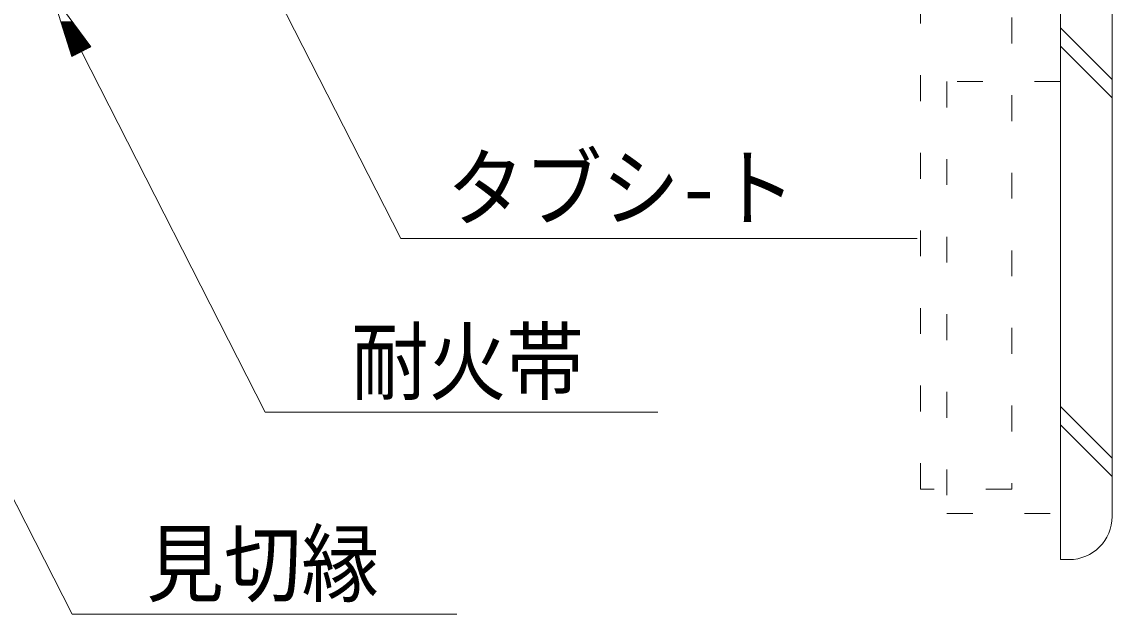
# Model space of a CAD drawing. Units: millimetres, scale not verified. Extents: x -1209 to 1209, y -852 to 852.
# Drawn here: x 782.5 to 909, y -471.5 to -402.8 of the extents above; entities that cross this region are included whole.
import ezdxf
from ezdxf.enums import TextEntityAlignment as Align

# ---------------------------------------------------------------- set-up
doc = ezdxf.new("R2010")
doc.units = ezdxf.units.MM
doc.header["$LTSCALE"] = 3
doc.linetypes.add('USER1', pattern=[3, 1, -2])
for name, color, linetype, lineweight in [('0-3_0-2SUNPO', 7, 'Continuous', 18), ('0-4_0-3STEEL', 6, 'Continuous', 18), ('0-9_0-B', 87, 'Continuous', 18)]:
    doc.layers.add(name, color=color, linetype=linetype, lineweight=lineweight)
doc.styles.add('ＭＳ ゴシック', font='')
doc.styles.get('ＭＳ ゴシック').set_extended_font_data('MS Gothic')

msp = doc.modelspace()

# ---------------------------------------------------------------- linework, layer by layer
at = {"layer": '0-3_0-2SUNPO'}
for p, q in [((803.979, -383.859), (826.437, -427.886)), ((744.798, -386.164), (788.312, -471.471)), ((787.007, -402.776), (788.376, -402.776)), ((787.023, -402.826), (788.413, -402.826)), ((787.039, -402.876), (788.45, -402.876)), ((787.055, -402.926), (788.487, -402.926)), ((787.07, -402.976), (788.524, -402.976)), ((787.086, -403.026), (788.561, -403.026)), ((787.102, -403.076), (788.597, -403.076)), ((787.118, -403.126), (788.635, -403.126)), ((787.134, -403.176), (788.672, -403.176)), ((787.15, -403.226), (788.708, -403.226)), ((787.166, -403.276), (788.746, -403.276)), ((787.181, -403.326), (788.782, -403.326)), ((787.197, -403.376), (788.819, -403.376)), ((787.213, -403.426), (788.856, -403.426)), ((787.229, -403.476), (788.893, -403.476)), ((787.245, -403.526), (788.93, -403.526)), ((787.26, -403.576), (788.967, -403.576)), ((787.276, -403.626), (789.004, -403.626)), ((787.292, -403.676), (789.041, -403.676)), ((787.308, -403.726), (789.078, -403.726)), ((787.324, -403.776), (789.115, -403.776)), ((787.34, -403.826), (789.152, -403.826)), ((787.355, -403.876), (789.189, -403.876)), ((787.371, -403.926), (789.226, -403.926)), ((787.387, -403.976), (789.263, -403.976)), ((787.403, -404.026), (789.3, -404.026)), ((787.419, -404.076), (789.337, -404.076)), ((787.434, -404.126), (789.374, -404.126)), ((787.45, -404.176), (789.411, -404.176)), ((787.466, -404.226), (789.448, -404.226)), ((787.482, -404.276), (789.485, -404.276)), ((787.498, -404.326), (789.522, -404.326)), ((787.514, -404.376), (789.559, -404.376)), ((787.529, -404.426), (789.596, -404.426)), ((787.545, -404.476), (789.633, -404.476)), ((787.561, -404.526), (789.67, -404.526)), ((787.577, -404.576), (789.707, -404.576)), ((787.593, -404.626), (789.744, -404.626)), ((787.609, -404.676), (789.781, -404.676)), ((787.624, -404.726), (789.818, -404.726)), ((787.64, -404.776), (789.855, -404.776)), ((787.656, -404.826), (789.892, -404.826)), ((787.672, -404.876), (789.929, -404.876)), ((787.688, -404.926), (789.966, -404.926)), ((787.704, -404.976), (790.003, -404.976)), ((787.719, -405.026), (790.04, -405.026)), ((787.735, -405.076), (790.077, -405.076)), ((787.751, -405.126), (790.114, -405.126)), ((787.767, -405.176), (790.151, -405.176)), ((787.783, -405.226), (790.188, -405.226)), ((787.799, -405.276), (790.225, -405.276)), ((787.814, -405.326), (790.262, -405.326)), ((787.83, -405.376), (790.299, -405.376)), ((787.846, -405.426), (790.336, -405.426)), ((787.862, -405.476), (790.373, -405.476)), ((787.878, -405.526), (790.41, -405.526)), ((787.894, -405.576), (790.447, -405.576)), ((787.909, -405.626), (790.484, -405.626)), ((787.925, -405.676), (790.463, -405.676)), ((787.941, -405.726), (790.365, -405.726)), ((787.957, -405.776), (790.267, -405.776)), ((787.973, -405.826), (790.169, -405.826)), ((787.988, -405.876), (790.071, -405.876)), ((788.004, -405.926), (789.973, -405.926)), ((788.02, -405.976), (789.875, -405.976)), ((788.036, -406.026), (789.777, -406.026)), ((788.052, -406.076), (789.679, -406.076)), ((788.068, -406.126), (789.581, -406.126)), ((788.083, -406.176), (789.483, -406.176)), ((788.099, -406.226), (789.385, -406.226)), ((788.115, -406.276), (789.287, -406.276)), ((788.131, -406.326), (789.189, -406.326)), ((788.147, -406.376), (789.091, -406.376)), ((788.163, -406.426), (788.993, -406.426)), ((788.178, -406.476), (788.895, -406.476)), ((788.194, -406.526), (788.797, -406.526)), ((788.21, -406.576), (788.699, -406.576)), ((788.226, -406.626), (788.601, -406.626)), ((788.242, -406.676), (788.503, -406.676)), ((788.258, -406.726), (788.405, -406.726)), ((788.273, -406.776), (788.307, -406.776)), ((789.391, -406.223), (810.724, -448.044)), ((886.323, -427.886), (826.437, -427.886)), ((856.263, -448.044), (810.724, -448.044)), ((832.955, -471.471), (788.312, -471.471))]:
    msp.add_line(p, q, dxfattribs=at)
msp.add_lwpolyline([(788.278, -406.791), (790.505, -405.655), (785.983, -399.542)], close=True, dxfattribs=at)
at = {"layer": '0-4_0-3STEEL'}
for p, q in [((902.961, -465.139), (902.961, -390.139)), ((908.961, -460.139), (908.961, -401.139)), ((908.961, -409.469), (902.961, -403.469)), ((908.961, -411.589), (902.961, -405.589)), ((908.961, -453.369), (902.961, -447.369)), ((908.961, -455.489), (902.961, -449.489)), ((902.961, -465.139), (903.961, -465.139))]:
    msp.add_line(p, q, dxfattribs=at)
msp.add_arc((903.961, -460.139), 5, 270, 0, dxfattribs=at)
at = {"layer": '0-9_0-B', "color": 6, "linetype": 'USER1'}
for p, q in [((886.721, -456.957), (886.721, -357.269)), ((897.305, -357.269), (897.305, -456.957)), ((889.779, -409.684), (889.779, -459.779)), ((902.961, -409.684), (889.779, -409.684)), ((902.961, -459.779), (902.961, -409.684)), ((897.305, -456.957), (886.721, -456.957)), ((889.779, -459.779), (902.961, -459.779))]:
    msp.add_line(p, q, dxfattribs=at)

# ---------------------------------------------------------------- texts
at = {"layer": '0-3_0-2SUNPO', "style": 'ＭＳ ゴシック', "width": 0.9}
for s, p in [('タブシ-ト', (831.786, -427.886)), ('耐火帯', (820.692, -448.044)), ('見切縁', (796.928, -471.471))]:
    msp.add_text(s, height=7.326, dxfattribs=at).set_placement(p, align=Align.BOTTOM_LEFT)

doc.saveas('drawing.dxf')
